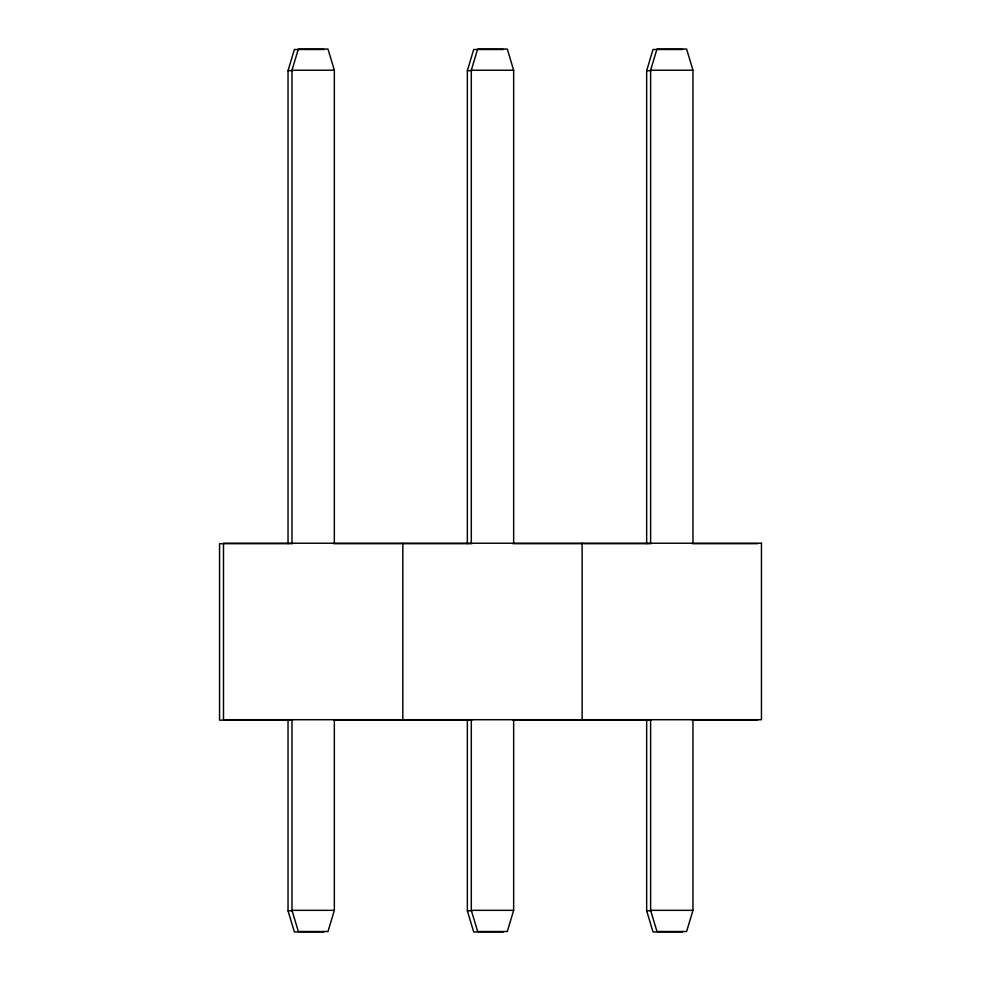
<?xml version="1.0" encoding="UTF-8"?>
<svg xmlns="http://www.w3.org/2000/svg" width="981" height="981" viewBox="0 0 981 981"><rect width="100%" height="100%" fill="white"/><g stroke="black" fill="none" stroke-linecap="round" stroke-linejoin="round"><path stroke-width="1.47" d="M288.034 543.67L288.034 70.669L294.386 49.491L324.037 49.491M291.982 543.229L291.982 70.227L298.334 49.05L327.985 49.05L334.337 70.227L334.337 543.229M467.348 543.67L467.348 70.669L473.7 49.491L503.351 49.491M471.297 543.229L471.297 70.227L477.649 49.05L507.3 49.05L513.652 70.227L513.652 543.229M334.337 719.723L334.337 910.331L327.985 931.509L298.334 931.509L291.982 910.331L291.982 719.723M646.663 543.67L646.663 70.669L653.015 49.491L682.666 49.491M650.611 543.229L650.611 70.227L656.963 49.05L686.614 49.05L692.966 70.227L692.966 543.229M513.652 719.723L513.652 910.331L507.3 931.509L477.649 931.509L471.297 910.331L471.297 719.723M692.966 719.723L692.966 910.331L686.614 931.509L656.963 931.509L650.611 910.331L650.611 719.723M291.982 70.227L334.337 70.227M471.297 70.227L513.652 70.227M650.611 70.227L692.966 70.227M288.034 70.669L292.571 70.669M467.348 70.669L471.886 70.669M646.663 70.669L651.2 70.669M292.571 543.67L219.548 543.67L219.548 720.164L292.571 720.164M333.565 543.67L471.886 543.67M512.891 543.67L651.2 543.67M692.206 543.67L757.504 543.67M333.565 720.164L471.886 720.164M512.891 720.164L651.2 720.164M692.206 720.164L757.504 720.164M291.982 910.331L334.337 910.331M471.297 910.331L513.652 910.331M650.611 910.331L692.966 910.331M288.034 720.164L288.034 910.773L292.571 910.773M467.348 720.164L467.348 910.773L471.886 910.773M646.663 720.164L646.663 910.773L651.2 910.773M324.037 931.95L294.386 931.95L288.034 910.773M503.351 931.95L473.7 931.95L467.348 910.773M682.666 931.95L653.015 931.95L646.663 910.773M582.138 543.229L582.138 719.723M402.823 543.229L402.823 719.723M761.452 543.229L223.496 543.229L223.496 719.723L761.452 719.723L761.452 543.229"/></g></svg>
